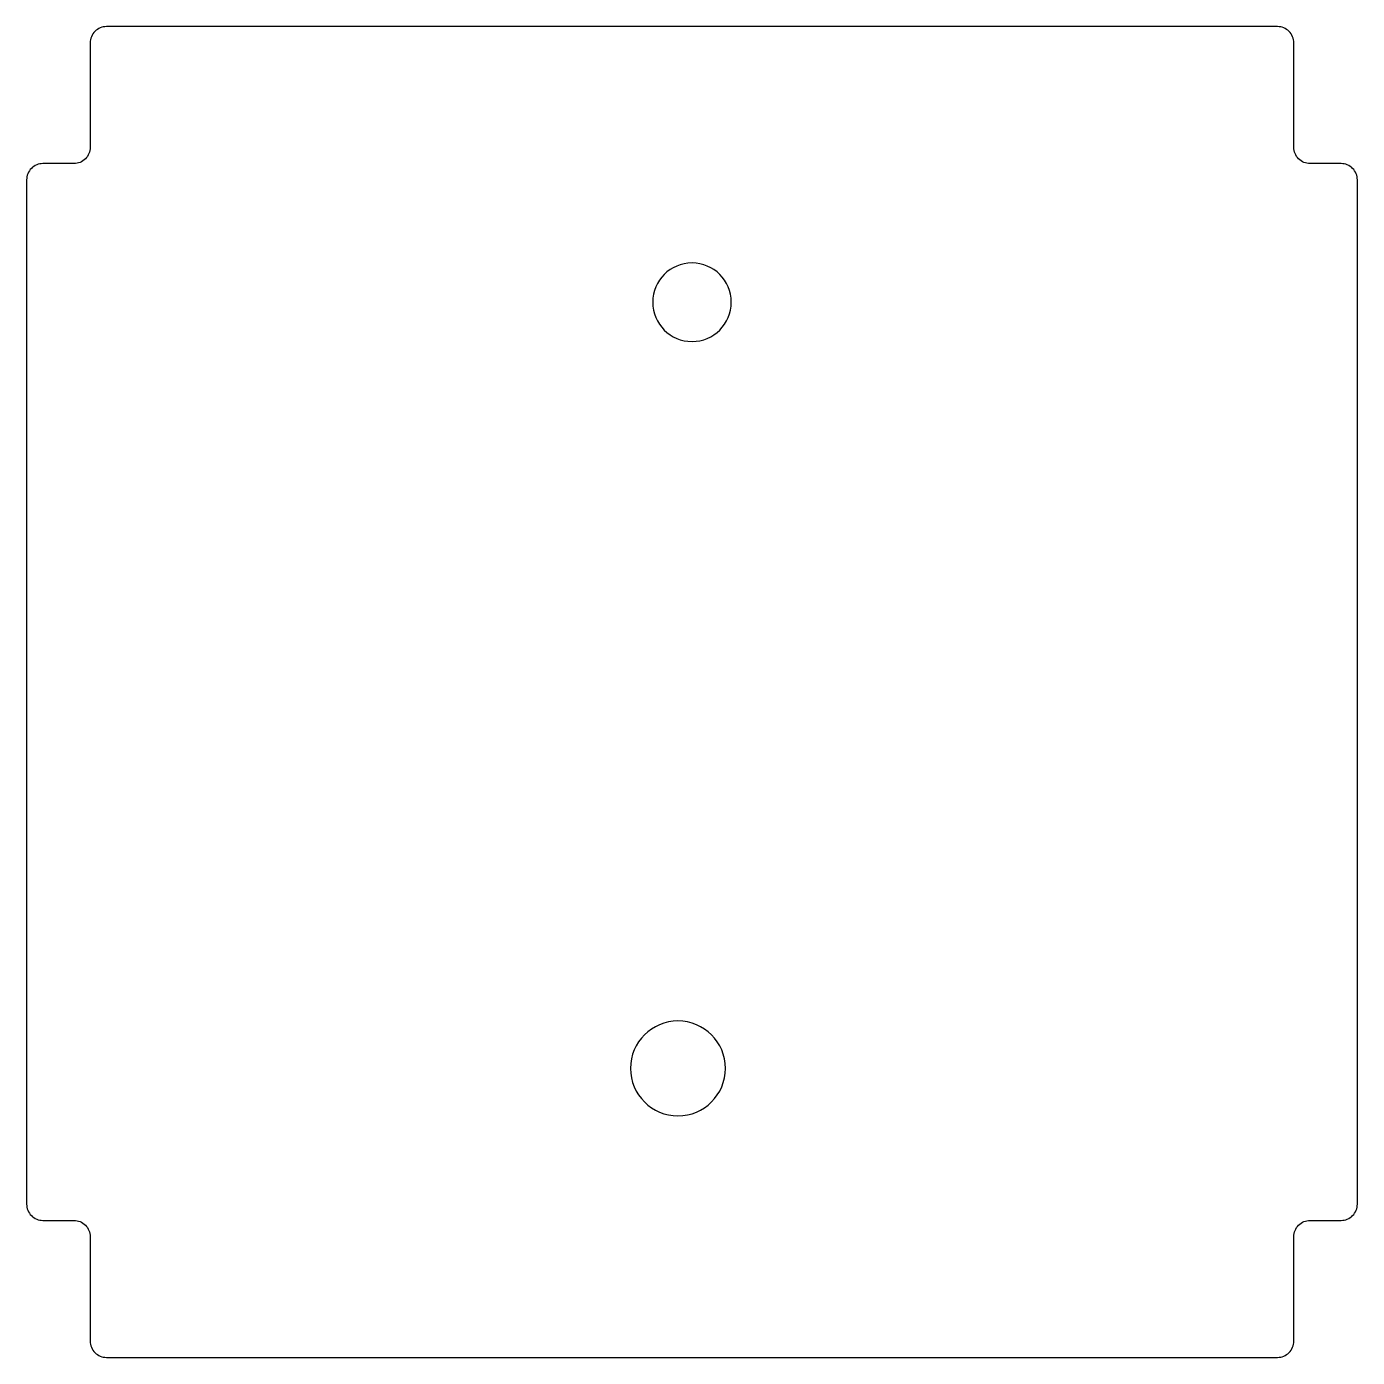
# Model space of a CAD drawing. Header units: millimetres. Extents: x -356 to 52, y -346 to 62.
import ezdxf

# ---------------------------------------------------------------- set-up
doc = ezdxf.new("R2010")
doc.units = ezdxf.units.MM
doc.layers.get('0').update_dxf_attribs({"linetype": 'CONTINUOUS'})

msp = doc.modelspace()

# ---------------------------------------------------------------- linework, layer by layer
msp.add_lwpolyline([(-355.7, -299, 0.414214), (-350.7, -304), (-341.2, -304, -0.414214), (-336.2, -309), (-336.2, -341, 0.414214), (-331.2, -346), (27.8, -346, 0.414214), (32.8, -341), (32.8, -309, -0.414214), (37.8, -304), (47.3, -304, 0.414214), (52.3, -299), (52.3, 15, 0.414214), (47.3, 20), (37.8, 20, -0.414214), (32.8, 25), (32.8, 57, 0.414214), (27.8, 62), (-331.2, 62, 0.414214), (-336.2, 57), (-336.2, 25, -0.414214), (-341.2, 20), (-350.7, 20, 0.414214), (-355.7, 15)], format="xyb", close=True)
at = {"extrusion": (-4.91809e-28, -7.57306e-29, -1)}
msp.add_circle((151.7, -22.5, 0), 12.05, dxfattribs=at)
at = {"extrusion": (-4.92049e-28, -7.57306e-29, -1)}
msp.add_circle((156, -257.4, 0), 14.55, dxfattribs=at)

doc.saveas('drawing.dxf')
